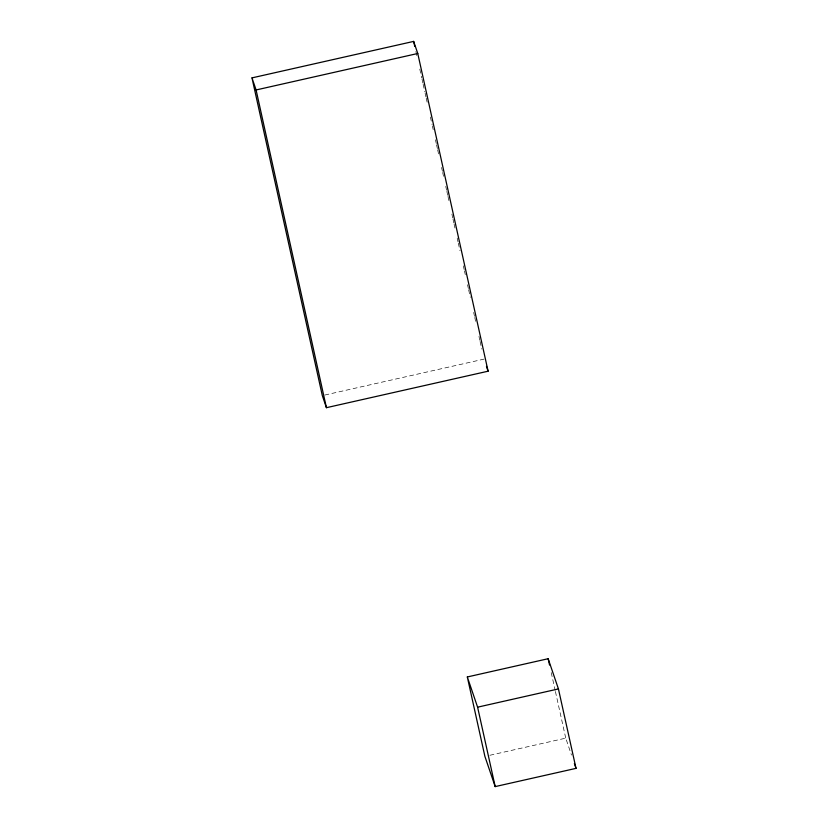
<?xml version="1.0" encoding="UTF-8"?>
<svg xmlns="http://www.w3.org/2000/svg" width="828" height="828" viewBox="0 0 828 828"><rect width="100%" height="100%" fill="white"/><g stroke="black" fill="none" stroke-linecap="round" stroke-linejoin="round"><path stroke-width="0.62" stroke-dasharray="4.14 3.1" d="M324.824 395.039L483.987 359.124M489.876 755.271L565.741 738.152L571.496 755.064M415.884 51.491L417.001 56.532M419.786 69.138L421.742 77.967M422.021 79.229L422.86 83.007M423.139 84.27L424.816 91.836M425.095 93.088L425.934 96.876M426.213 98.139L427.331 103.179M430.394 117.048L432.071 124.614M432.351 125.877L433.189 129.654M435.424 139.746L436.263 143.523M436.542 144.786L437.37 148.564M437.65 149.827L438.768 154.877M441.562 167.484L442.4 171.261M442.68 172.524L443.518 176.302M445.743 186.393L446.582 190.171M446.861 191.434L447.7 195.222M447.979 196.474L449.097 201.525M451.891 214.131L452.73 217.909M453.009 219.172L453.847 222.96M454.117 224.212L454.955 228M457.191 238.081L458.029 241.869M458.308 243.132L459.985 250.698M463.328 265.819L464.166 269.607M464.446 270.87L465.284 274.648M467.52 284.739L468.358 288.517M468.638 289.779L470.314 297.345M473.657 312.477L474.496 316.255M474.775 317.517L475.614 321.295M478.967 336.427L479.795 340.215M480.074 341.467L481.751 349.033M551.22 672.584L555.133 690.241M555.412 691.494L565.741 738.152"/><path stroke-width="1.24" d="M251.981 77.884L413.648 41.4L417.767 53.489L488.096 371.203L326.429 407.686L322.32 395.598L251.981 77.884L256.09 89.962L326.429 407.686M256.09 89.962L417.767 53.489M467.313 676.962L548.157 658.715L558.434 688.927L576.019 768.363L495.185 786.6L484.897 756.388L467.313 676.962L477.601 707.174L495.185 786.6M477.601 707.174L558.434 688.927M486.46 366.369L488.096 371.203M574.373 763.53L576.019 768.363M413.648 41.4L414.766 46.44M548.157 658.715L549.544 665.019"/></g></svg>
